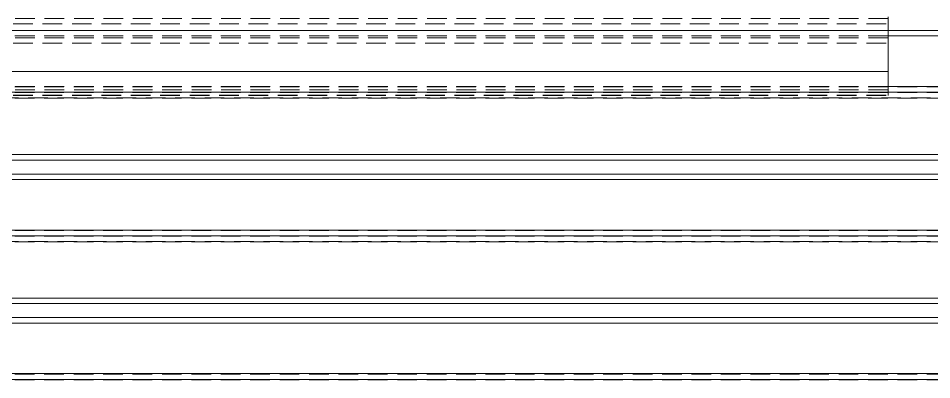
# Model space of a CAD drawing. Header units: millimetres. Extents: x 1522 to 2996, y -37 to 935.
# Drawn here: x 2318.93 to 2364.68, y 388.71 to 406.82 of the extents above; entities that cross this region are included whole.
import ezdxf

# ---------------------------------------------------------------- set-up
doc = ezdxf.new("R2010")
doc.units = ezdxf.units.MM
doc.linetypes.add('HIDDEN', pattern=[1.905, 1.27, -0.635])

# ---------------------------------------------------------------- blocks, each defined once
blk = doc.blocks.new('clampattachmentsideview')
at = {"color": 7, "linetype": 'HIDDEN', "lineweight": 0}
for p, q in [((3420.907, 428.853), (3360.451, 428.853)), ((3360.451, 428.504), (3420.907, 428.504)), ((3482.705, 428.072), (3333.891, 428.072)), ((3333.891, 427.722), (3482.705, 427.722)), ((3360.451, 428.072), (3420.907, 428.072)), ((3420.907, 427.722), (3360.451, 427.722)), ((3420.907, 427.599), (3360.451, 427.599)), ((3360.451, 427.249), (3420.907, 427.249)), ((3360.451, 425.423), (3420.907, 425.423)), ((3333.891, 424.42), (3482.705, 424.42)), ((3420.907, 424.442), (3360.451, 424.442)), ((3420.907, 424.231), (3360.451, 424.231)), ((3420.907, 424.423), (3420.907, 423.878)), ((3333.891, 424.07), (3482.705, 424.07)), ((3333.891, 424.05), (3482.705, 424.05)), ((3482.705, 423.7), (3333.891, 423.7)), ((3333.891, 423.678), (3482.705, 423.678)), ((3360.451, 423.878), (3420.907, 423.878)), ((3360.451, 423.859), (3420.907, 423.859)), ((3420.907, 423.878), (3420.907, 423.859)), ((3482.705, 420.026), (3333.891, 420.026)), ((3333.891, 419.676), (3482.705, 419.676)), ((3482.705, 418.771), (3333.891, 418.771)), ((3333.891, 418.422), (3482.705, 418.422)), ((3333.891, 415.119), (3482.705, 415.119)), ((3333.891, 414.77), (3482.705, 414.77)), ((3333.891, 414.749), (3482.705, 414.749)), ((3482.705, 414.399), (3333.891, 414.399)), ((3333.891, 414.377), (3482.705, 414.377)), ((3482.705, 410.725), (3333.891, 410.725)), ((3333.891, 410.375), (3482.705, 410.375)), ((3482.705, 409.47), (3333.891, 409.47)), ((3333.891, 409.121), (3482.705, 409.121)), ((3333.891, 405.818), (3482.705, 405.818)), ((3333.891, 405.469), (3482.705, 405.469)), ((3333.891, 405.448), (3482.705, 405.448))]:
    blk.add_line(p, q, dxfattribs=at)
at = {"color": 7, "linetype": 'Continuous', "lineweight": 15}
for p, q in [((3420.907, 428.961), (3420.907, 425.423)), ((3420.907, 425.423), (3360.451, 425.423)), ((3420.907, 425.423), (3420.907, 424.423)), ((3482.705, 424.442), (3420.907, 424.442)), ((3482.705, 424.07), (3333.891, 424.07)), ((3333.891, 420.026), (3482.705, 420.026)), ((3482.705, 419.676), (3333.891, 419.676)), ((3333.891, 418.771), (3482.705, 418.771)), ((3482.705, 418.422), (3333.891, 418.422)), ((3482.705, 415.142), (3333.891, 415.142)), ((3482.705, 414.77), (3333.891, 414.77)), ((3333.891, 410.725), (3482.705, 410.725)), ((3482.705, 410.375), (3333.891, 410.375)), ((3333.891, 409.47), (3482.705, 409.47)), ((3482.705, 409.121), (3333.891, 409.121)), ((3482.705, 405.841), (3333.891, 405.841)), ((3482.705, 405.469), (3333.891, 405.469))]:
    blk.add_line(p, q, dxfattribs=at)
at = {"color": 8, "linetype": 'Continuous', "lineweight": 15}
for p, q in [((3420.907, 428.072), (3482.705, 428.072)), ((3482.705, 427.722), (3420.907, 427.722))]:
    blk.add_line(p, q, dxfattribs=at)

msp = doc.modelspace()

# ---------------------------------------------------------------- block references
at = {"xscale": 0.7734714251250002, "yscale": 0.7734714251250002, "zscale": 0.7734714251250002}
msp.add_blockref('clampattachmentsideview', (-283.486, 75.109), dxfattribs=at)

doc.saveas('drawing.dxf')
